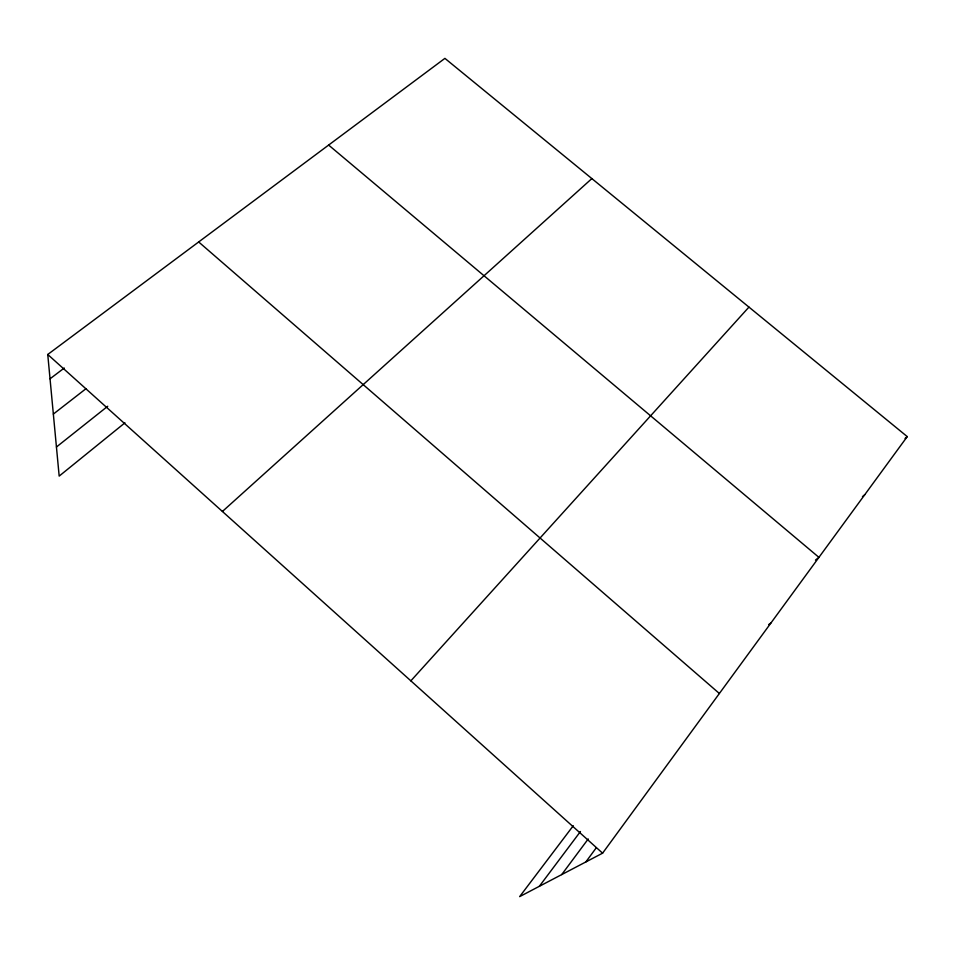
<?xml version="1.0" encoding="UTF-8"?>
<svg xmlns="http://www.w3.org/2000/svg" width="955" height="955" viewBox="0 0 955 955"><rect width="100%" height="100%" fill="white"/><g stroke="black" fill="none" stroke-linecap="round" stroke-linejoin="round"><path stroke-width="1.43" d="M573.275 825.729L519.651 896.626L602.593 853.173L907.25 436.602L444.911 58.374L47.75 354.484L59.174 476.103L124.938 422.826M585.845 861.947L596.338 847.694M561.707 874.589L588.22 838.956M539.324 886.324L580.461 831.507M410.853 680.843L748.947 307.104M222.408 511.474L591.861 178.585M905.077 438.452L907.25 436.602M862.461 496.612L864.705 494.774M56.441 447L107.736 406.245M815.475 560.072L818.936 557.362L328.627 145.065M53.349 414.076L85.95 388.733M50.03 378.813L64.26 368.021M768.703 624.57L771.055 622.827M198.676 241.961L719.378 693.497M47.75 354.484L602.593 853.173"/></g></svg>
